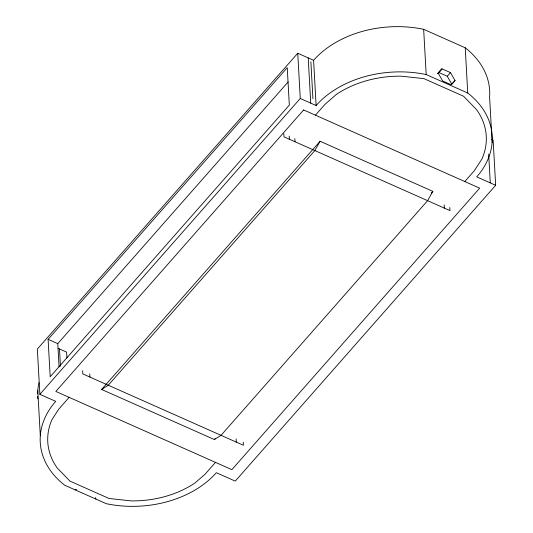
<?xml version="1.0" encoding="UTF-8"?>
<svg xmlns="http://www.w3.org/2000/svg" width="533" height="533" viewBox="0 0 533 533"><rect width="100%" height="100%" fill="white"/><g stroke="black" fill="none" stroke-linecap="round" stroke-linejoin="round"><path stroke-width="0.8" d="M320.086 141.265L314.843 150.566L108.272 385.232L101.61 389.456L214.373 439.552L221.042 435.334L427.606 200.668L432.849 191.36L320.086 141.265L101.61 389.456M492.132 142.378L489.6 97.146A95.92 69.23 -3.2 0 0 465.222 47.783L423.655 29.315A95.92 69.23 -3.2 0 0 313.591 60.296L297.747 53.253L37.337 349.082L39.868 394.313L55.712 401.349A95.92 69.23 -3.2 0 0 64.686 485.217L106.254 503.685A95.92 69.23 -3.2 0 0 216.325 472.704L235.253 481.119L495.663 185.291L493.132 140.059L491.786 139.466M48.103 339.341L287.24 67.678L289.332 105.081L50.195 376.751L48.103 339.341L57.777 343.638L59.083 366.917M57.777 343.638L288.12 81.969M39.868 394.313L300.272 98.485L297.747 53.253M315.436 115.188L324.957 104.368L336.363 94.441A89.977 64.939 -3.2 0 1 401.269 76.172L423.948 78.631L463.557 96.226L476.595 109.645A89.977 64.939 -3.2 0 1 481.892 159.094L474.317 170.727L464.796 181.54M69.143 397.345L58.763 409.137L52.061 419.438A88.391 63.793 -3.2 0 0 57.258 468.021L70.003 481.132L109.085 498.495L131.258 500.9A88.391 63.793 -3.2 0 0 195.011 482.951L205.118 474.157L215.499 462.364M438.786 72.495L441.997 68.844L450.478 72.608L455.055 80.55L451.837 84.201L447.26 76.259L438.786 72.495L437.673 73.687M447.26 76.259L450.478 72.608M214.373 439.552L215.472 438.306M431.204 193.232L432.849 191.36M437.62 73.661L441.997 68.844L438.099 73.021L442.676 80.963L451.151 84.727L455.055 80.55M75.08 489.834L76.645 489.401M300.272 98.485L316.116 105.521A95.92 69.23 -3.2 0 1 426.18 74.547L467.754 93.015A95.92 69.23 -3.2 0 1 476.729 176.876L495.663 185.291M58.117 348.349L66.618 352.126L66.938 357.883M95.474 497.555L95.867 499.068M488.668 154.117L490.28 182.899M465.222 47.783L467.754 93.015M449.805 207.457L449.985 210.608L283.989 136.861L283.816 133.71M444.182 204.958L444.362 208.11M423.655 29.315L426.18 74.547M313.591 60.296L316.116 105.521M310.866 61.735L312.938 98.778M308.207 57.904L310.732 103.129M294.822 138.6L295.002 141.751M289.199 136.102L289.372 139.253M243.241 442.124L243.414 445.275L82.808 373.919L82.628 370.768M236.112 438.959L236.286 442.11M89.757 373.939L89.937 377.084M59.489 348.962L60.456 366.231M37.776 390.622L40.308 435.854M37.843 398.857A95.92 69.23 -3.2 0 1 37.676 396.379M37.643 393.907A95.92 69.23 -3.2 0 1 38.982 382.767M303.643 109.945L55.852 391.449L231.882 469.66L479.68 188.156L303.643 109.945"/></g></svg>
